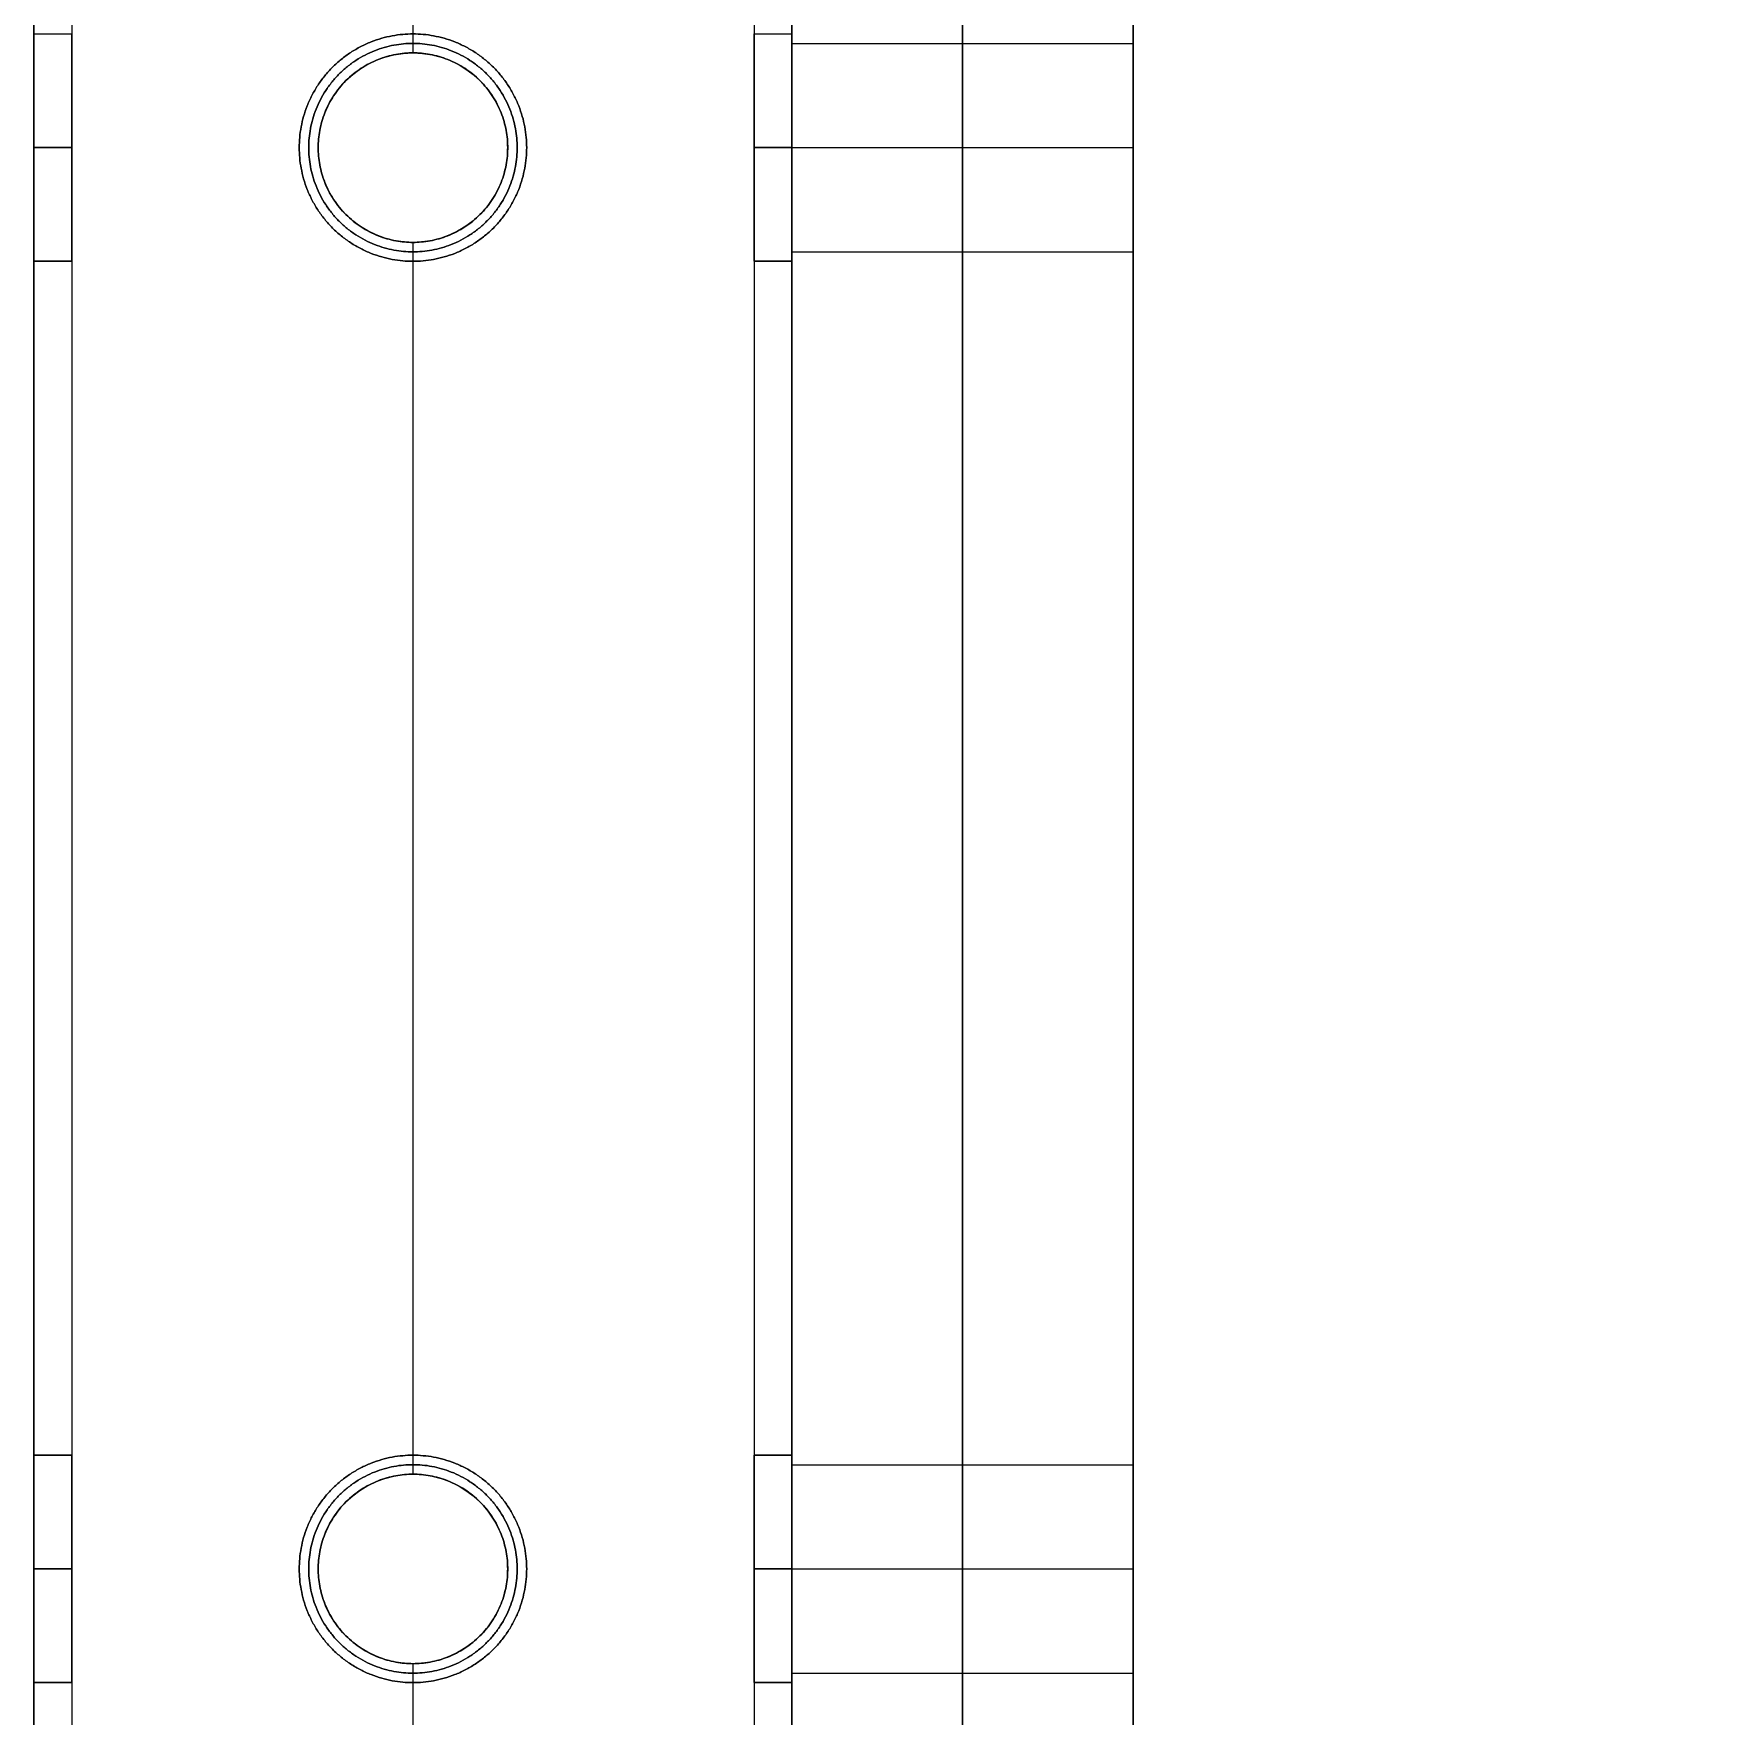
# Model space of a CAD drawing. Header units: millimetres. Extents: x -6529 to 809, y -8611 to 207.
# Drawn here: x -507 to -417.5, y -1020.9 to -932.1 of the extents above; entities that cross this region are included whole.
import ezdxf

# ---------------------------------------------------------------- set-up
doc = ezdxf.new("R2010")
doc.units = ezdxf.units.MM
doc.header["$MEASUREMENT"] = 0
doc.layers.add('platen', color=7, linetype='Continuous', true_color=0x007f00)
doc.layers.add('staal', color=5, linetype='Continuous', true_color=0x0000ff)

# ---------------------------------------------------------------- blocks, each defined once
blk = doc.blocks.new('plaat base')
at = {"layer": 'platen'}
for points in [[(58, -900), (58, -1079), (58, -1258)], [(58, -900, 18), (58, -1079, 18), (58, -1258, 18)], [(58, -900, 9), (58, -1079, 9), (58, -1258, 9)]]:
    blk.add_open_spline(points, degree=2, dxfattribs=at)
blk = doc.blocks.new('top plaat')
at = {"layer": 'platen'}
for p, q in [((20, -1100), (20, -1100, 18)), ((14.5, -1105.5), (14.5, -1105.5, 18)), ((25.5, -1105.5), (25.5, -1105.5, 18)), ((20, -1111), (20, -1111, 18)), ((20, -1175), (20, -1175, 18)), ((14.5, -1180.5), (14.5, -1180.5, 18)), ((25.5, -1180.5), (25.5, -1180.5, 18)), ((20, -1186), (20, -1186, 18))]:
    blk.add_line(p, q, dxfattribs=at)
for points in [[(0, 0), (0, -309), (0, -618), (0, -927), (0, -1236)], [(0, 0, 18), (0, -309, 18), (0, -618, 18), (0, -927, 18), (0, -1236, 18)], [(0, 0, 9), (0, -309, 9), (0, -618, 9), (0, -927, 9), (0, -1236, 9)]]:
    blk.add_open_spline(points, degree=2, knots=[4655.052018, 4655.052018, 4655.052018, 5274.345164, 5274.345164, 5893.638309, 5893.638309, 5893.638309], dxfattribs=at)
for points, knots in [([(25.5, -1105.5), (25.5, -1111), (20, -1111), (14.5, -1111), (14.5, -1105.5), (14.5, -1100), (20, -1100), (25.5, -1100), (25.5, -1105.5)], [-31.415927, -31.415927, -31.415927, -23.561945, -23.561945, -15.707963, -15.707963, -7.853982, -7.853982, 0, 0, 0]), ([(25.5, -1105.5, 18), (25.5, -1111, 18), (20, -1111, 18), (14.5, -1111, 18), (14.5, -1105.5, 18), (14.5, -1100, 18), (20, -1100, 18), (25.5, -1100, 18), (25.5, -1105.5, 18)], [-31.415927, -31.415927, -31.415927, -23.561945, -23.561945, -15.707963, -15.707963, -7.853982, -7.853982, 0, 0, 0]), ([(25.5, -1105.5, 9), (25.5, -1100, 9), (20, -1100, 9), (14.5, -1100, 9), (14.5, -1105.5, 9), (14.5, -1111, 9), (20, -1111, 9), (25.5, -1111, 9), (25.5, -1105.5, 9)], [0, 0, 0, 7.853982, 7.853982, 15.707963, 15.707963, 23.561945, 23.561945, 31.415927, 31.415927, 31.415927]), ([(25.5, -1180.5), (25.5, -1186), (20, -1186), (14.5, -1186), (14.5, -1180.5), (14.5, -1175), (20, -1175), (25.5, -1175), (25.5, -1180.5)], [-31.415927, -31.415927, -31.415927, -23.561945, -23.561945, -15.707963, -15.707963, -7.853982, -7.853982, 0, 0, 0]), ([(25.5, -1180.5, 18), (25.5, -1186, 18), (20, -1186, 18), (14.5, -1186, 18), (14.5, -1180.5, 18), (14.5, -1175, 18), (20, -1175, 18), (25.5, -1175, 18), (25.5, -1180.5, 18)], [-31.415927, -31.415927, -31.415927, -23.561945, -23.561945, -15.707963, -15.707963, -7.853982, -7.853982, 0, 0, 0]), ([(25.5, -1180.5, 9), (25.5, -1175, 9), (20, -1175, 9), (14.5, -1175, 9), (14.5, -1180.5, 9), (14.5, -1186, 9), (20, -1186, 9), (25.5, -1186, 9), (25.5, -1180.5, 9)], [0, 0, 0, 7.853982, 7.853982, 15.707963, 15.707963, 23.561945, 23.561945, 31.415927, 31.415927, 31.415927])]:
    blk.add_rational_spline(points, [1, 0.707106781187, 1, 0.707106781187, 1, 0.707106781187, 1, 0.707106781187, 1], degree=2, knots=knots, dxfattribs=at)
blk = doc.blocks.new('plaat laag')
at = {"layer": 'platen'}
for p, q in [((-3.769, -1139.994, -38), (14.231, -1140.053, -38)), ((-3.787, -1145.494, -43.5), (14.213, -1145.553, -43.5)), ((-3.787, -1145.494, -32.5), (14.213, -1145.553, -32.5)), ((-3.805, -1150.994, -38), (14.195, -1151.053, -38)), ((-4.017, -1214.993, -38), (13.983, -1215.053, -38)), ((-4.035, -1220.493, -43.5), (13.965, -1220.553, -43.5)), ((-4.035, -1220.493, -32.5), (13.965, -1220.553, -32.5)), ((-4.053, -1225.993, -38), (13.947, -1226.053, -38))]:
    blk.add_line(p, q, dxfattribs=at)
for points in [[(-0.192, -58, 300), (-2.175, -657.996, 300), (-4.159, -1257.993, 300)], [(17.808, -58.059, 300), (15.825, -658.056, 300), (13.841, -1258.053, 300)], [(-3.167, -957.995, 600), (-3.759, -1136.994, 600), (-4.351, -1315.993, 600)], [(-4.159, -1257.993, -58), (-3.663, -1107.994, -58), (-3.167, -957.995, -58)], [(5.833, -958.025, 600), (5.241, -1137.024, 600), (4.649, -1316.023, 600)], [(4.841, -1258.023, -58), (5.337, -1108.024, -58), (5.833, -958.025, -58)], [(14.833, -958.054, 600), (14.241, -1137.053, 600), (13.649, -1316.052, 600)], [(13.841, -1258.053, -58), (14.337, -1108.053, -58), (14.833, -958.054, -58)]]:
    blk.add_open_spline(points, degree=2, dxfattribs=at)
for points in [[(-3.787, -1145.494, -43.5), (-3.805, -1150.994, -43.5), (-3.805, -1150.994, -38), (-3.805, -1150.994, -32.5), (-3.787, -1145.494, -32.5), (-3.769, -1139.994, -32.5), (-3.769, -1139.994, -38), (-3.769, -1139.994, -43.5), (-3.787, -1145.494, -43.5)], [(14.213, -1145.553, -43.5), (14.195, -1151.053, -43.5), (14.195, -1151.053, -38), (14.195, -1151.053, -32.5), (14.213, -1145.553, -32.5), (14.231, -1140.053, -32.5), (14.231, -1140.053, -38), (14.231, -1140.053, -43.5), (14.213, -1145.553, -43.5)], [(-4.035, -1220.493, -43.5), (-4.053, -1225.993, -43.5), (-4.053, -1225.993, -38), (-4.053, -1225.993, -32.5), (-4.035, -1220.493, -32.5), (-4.017, -1214.993, -32.5), (-4.017, -1214.993, -38), (-4.017, -1214.993, -43.5), (-4.035, -1220.493, -43.5)], [(13.965, -1220.553, -43.5), (13.947, -1226.053, -43.5), (13.947, -1226.053, -38), (13.947, -1226.053, -32.5), (13.965, -1220.553, -32.5), (13.983, -1215.053, -32.5), (13.983, -1215.053, -38), (13.983, -1215.053, -43.5), (13.965, -1220.553, -43.5)]]:
    blk.add_rational_spline(points, [1, 0.707106781187, 1, 0.707106781187, 1, 0.707106781187, 1, 0.707106781187, 1], degree=2, knots=[-31.415927, -31.415927, -31.415927, -23.561945, -23.561945, -15.707963, -15.707963, -7.853982, -7.853982, 0, 0, 0], dxfattribs=at)

msp = doc.modelspace()

# ---------------------------------------------------------------- linework, layer by layer
at = {"layer": 'staal'}
for p, q in [((-506.974, -932.133, 20), (-504.974, -932.133, 20)), ((-486.974, -932.133, 38), (-486.974, -932.133, 40)), ((-486.974, -932.133), (-486.974, -932.133, 2)), ((-468.974, -932.133, 20), (-466.974, -932.133, 20)), ((-486.974, -933.133, 714), (-486.974, -933.133, 716)), ((-486.974, -933.133, 676), (-486.974, -933.133, 678)), ((-506.974, -938.133, 14), (-504.974, -938.133, 14)), ((-506.974, -938.133, 26), (-504.974, -938.133, 26)), ((-504.974, -938.133, 690), (-506.974, -938.133, 690)), ((-504.974, -938.133, 702), (-506.974, -938.133, 702)), ((-492.974, -938.133, 38), (-492.974, -938.133, 40)), ((-492.974, -938.133), (-492.974, -938.133, 2)), ((-491.974, -938.133, 714), (-491.974, -938.133, 716)), ((-491.974, -938.133, 676), (-491.974, -938.133, 678)), ((-481.974, -938.133, 676), (-481.974, -938.133, 678)), ((-481.974, -938.133, 714), (-481.974, -938.133, 716)), ((-480.974, -938.133, 38), (-480.974, -938.133, 40)), ((-480.974, -938.133), (-480.974, -938.133, 2)), ((-468.974, -938.133, 14), (-466.974, -938.133, 14)), ((-468.974, -938.133, 26), (-466.974, -938.133, 26)), ((-466.974, -938.133, 690), (-468.974, -938.133, 690)), ((-466.974, -938.133, 702), (-468.974, -938.133, 702)), ((-486.974, -943.133, 714), (-486.974, -943.133, 716)), ((-486.974, -943.133, 676), (-486.974, -943.133, 678)), ((-506.974, -944.133, 20), (-504.974, -944.133, 20)), ((-504.974, -944.133, 696), (-506.974, -944.133, 696)), ((-486.974, -944.133, 38), (-486.974, -944.133, 40)), ((-486.974, -944.133), (-486.974, -944.133, 2)), ((-468.974, -944.133, 20), (-466.974, -944.133, 20)), ((-466.974, -944.133, 696), (-468.974, -944.133, 696)), ((-506.974, -1007.133, 20), (-504.974, -1007.133, 20)), ((-504.974, -1007.133, 696), (-506.974, -1007.133, 696)), ((-486.974, -1007.133, 38), (-486.974, -1007.133, 40)), ((-486.974, -1007.133), (-486.974, -1007.133, 2)), ((-468.974, -1007.133, 20), (-466.974, -1007.133, 20)), ((-466.974, -1007.133, 696), (-468.974, -1007.133, 696)), ((-486.974, -1008.133, 714), (-486.974, -1008.133, 716)), ((-486.974, -1008.133, 676), (-486.974, -1008.133, 678)), ((-506.974, -1013.133, 14), (-504.974, -1013.133, 14)), ((-506.974, -1013.133, 26), (-504.974, -1013.133, 26)), ((-504.974, -1013.133, 690), (-506.974, -1013.133, 690)), ((-504.974, -1013.133, 702), (-506.974, -1013.133, 702)), ((-492.974, -1013.133, 38), (-492.974, -1013.133, 40)), ((-492.974, -1013.133), (-492.974, -1013.133, 2)), ((-491.974, -1013.133, 714), (-491.974, -1013.133, 716)), ((-491.974, -1013.133, 676), (-491.974, -1013.133, 678)), ((-481.974, -1013.133, 676), (-481.974, -1013.133, 678)), ((-481.974, -1013.133, 714), (-481.974, -1013.133, 716)), ((-480.974, -1013.133, 38), (-480.974, -1013.133, 40)), ((-480.974, -1013.133), (-480.974, -1013.133, 2)), ((-468.974, -1013.133, 14), (-466.974, -1013.133, 14)), ((-468.974, -1013.133, 26), (-466.974, -1013.133, 26)), ((-466.974, -1013.133, 690), (-468.974, -1013.133, 690)), ((-466.974, -1013.133, 702), (-468.974, -1013.133, 702)), ((-486.974, -1018.133, 714), (-486.974, -1018.133, 716)), ((-486.974, -1018.133, 676), (-486.974, -1018.133, 678)), ((-506.974, -1019.133, 20), (-504.974, -1019.133, 20)), ((-504.974, -1019.133, 696), (-506.974, -1019.133, 696)), ((-486.974, -1019.133, 38), (-486.974, -1019.133, 40)), ((-486.974, -1019.133), (-486.974, -1019.133, 2)), ((-468.974, -1019.133, 20), (-466.974, -1019.133, 20)), ((-466.974, -1019.133, 696), (-468.974, -1019.133, 696))]:
    msp.add_line(p, q, dxfattribs=at)
for points in [[(-506.974, 207.367), (809.026, 207.367), (809.026, -1108.633), (-506.974, -1108.633)], [(-466.974, 167.367), (769.026, 167.367), (769.026, -1068.633), (-466.974, -1068.633)]]:
    msp.add_lwpolyline(points, close=True, dxfattribs=at)
for centre in [(-486.974, -938.133, 676), (-486.974, -938.133, 715), (-486.974, -938.133, 677), (-486.974, -1013.133, 676), (-486.974, -1013.133, 715), (-486.974, -1013.133, 677)]:
    msp.add_circle(centre, 5, dxfattribs=at)
for points in [[(-506.974, 207.367), (-506.974, -450.633), (-506.974, -1108.633)], [(-506.974, 207.367, 40), (-506.974, -450.633, 40), (-506.974, -1108.633, 40)], [(-506.974, 207.367, 676), (-506.974, -450.633, 676), (-506.974, -1108.633, 676)], [(-506.974, 207.367, 716), (-506.974, -450.633, 716), (-506.974, -1108.633, 716)], [(-504.974, 205.367, 38), (-504.974, -450.633, 38), (-504.974, -1106.633, 38)], [(-504.974, 205.367, 2), (-504.974, -450.633, 2), (-504.974, -1106.633, 2)], [(-504.974, 205.367, 714), (-504.974, -450.633, 714), (-504.974, -1106.633, 714)], [(-504.974, 205.367, 678), (-504.974, -450.633, 678), (-504.974, -1106.633, 678)], [(-468.974, 169.367, 38), (-468.974, -450.633, 38), (-468.974, -1070.633, 38)], [(-468.974, 169.367, 2), (-468.974, -450.633, 2), (-468.974, -1070.633, 2)], [(-468.974, 169.367, 714), (-468.974, -450.633, 714), (-468.974, -1070.633, 714)], [(-468.974, 169.367, 678), (-468.974, -450.633, 678), (-468.974, -1070.633, 678)], [(-466.974, 167.367), (-466.974, -450.633), (-466.974, -1068.633)], [(-466.974, 167.367, 40), (-466.974, -450.633, 40), (-466.974, -1068.633, 40)], [(-466.974, 167.367, 676), (-466.974, -450.633, 676), (-466.974, -1068.633, 676)], [(-466.974, 167.367, 716), (-466.974, -450.633, 716), (-466.974, -1068.633, 716)], [(-486.974, -868.133, 716), (-486.974, -900.633, 716), (-486.974, -933.133, 716)], [(-486.974, -868.133, 714), (-486.974, -900.633, 714), (-486.974, -933.133, 714)], [(-486.974, -868.133, 678), (-486.974, -900.633, 678), (-486.974, -933.133, 678)], [(-486.974, -868.133, 676), (-486.974, -900.633, 676), (-486.974, -933.133, 676)], [(-504.974, -869.133, 20), (-504.974, -900.633, 20), (-504.974, -932.133, 20)], [(-468.974, -869.133, 20), (-468.974, -900.633, 20), (-468.974, -932.133, 20)], [(-466.974, -869.133, 20), (-466.974, -900.633, 20), (-466.974, -932.133, 20)], [(-486.974, -943.133, 716), (-486.974, -975.633, 716), (-486.974, -1008.133, 716)], [(-486.974, -943.133, 714), (-486.974, -975.633, 714), (-486.974, -1008.133, 714)], [(-486.974, -943.133, 678), (-486.974, -975.633, 678), (-486.974, -1008.133, 678)], [(-486.974, -943.133, 676), (-486.974, -975.633, 676), (-486.974, -1008.133, 676)], [(-506.974, -944.133, 20), (-506.974, -975.633, 20), (-506.974, -1007.133, 20)], [(-506.974, -944.133, 696), (-506.974, -975.633, 696), (-506.974, -1007.133, 696)], [(-504.974, -944.133, 20), (-504.974, -975.633, 20), (-504.974, -1007.133, 20)], [(-504.974, -944.133, 696), (-504.974, -975.633, 696), (-504.974, -1007.133, 696)], [(-486.974, -944.133, 40), (-486.974, -975.633, 40), (-486.974, -1007.133, 40)], [(-486.974, -944.133, 38), (-486.974, -975.633, 38), (-486.974, -1007.133, 38)], [(-486.974, -944.133, 2), (-486.974, -975.633, 2), (-486.974, -1007.133, 2)], [(-486.974, -944.133), (-486.974, -975.633), (-486.974, -1007.133)], [(-468.974, -944.133, 20), (-468.974, -975.633, 20), (-468.974, -1007.133, 20)], [(-468.974, -944.133, 696), (-468.974, -975.633, 696), (-468.974, -1007.133, 696)], [(-466.974, -944.133, 20), (-466.974, -975.633, 20), (-466.974, -1007.133, 20)], [(-466.974, -944.133, 696), (-466.974, -975.633, 696), (-466.974, -1007.133, 696)], [(-486.974, -1018.133, 716), (-486.974, -1053.383, 716), (-486.974, -1088.633, 716)], [(-486.974, -1018.133, 714), (-486.974, -1053.383, 714), (-486.974, -1088.633, 714)], [(-486.974, -1018.133, 678), (-486.974, -1053.383, 678), (-486.974, -1088.633, 678)], [(-486.974, -1018.133, 676), (-486.974, -1053.383, 676), (-486.974, -1088.633, 676)], [(-506.974, -1019.133, 20), (-506.974, -1063.883, 20), (-506.974, -1108.633, 20)], [(-506.974, -1019.133, 696), (-506.974, -1063.883, 696), (-506.974, -1108.633, 696)], [(-504.974, -1019.133, 20), (-504.974, -1062.883, 20), (-504.974, -1106.633, 20)], [(-504.974, -1019.133, 696), (-504.974, -1062.883, 696), (-504.974, -1106.633, 696)], [(-486.974, -1019.133, 40), (-486.974, -1053.883, 40), (-486.974, -1088.633, 40)], [(-486.974, -1019.133, 38), (-486.974, -1053.883, 38), (-486.974, -1088.633, 38)], [(-486.974, -1019.133, 2), (-486.974, -1053.883, 2), (-486.974, -1088.633, 2)], [(-486.974, -1019.133), (-486.974, -1053.883), (-486.974, -1088.633)], [(-468.974, -1019.133, 20), (-468.974, -1044.883, 20), (-468.974, -1070.633, 20)], [(-468.974, -1019.133, 696), (-468.974, -1044.883, 696), (-468.974, -1070.633, 696)], [(-466.974, -1019.133, 20), (-466.974, -1043.883, 20), (-466.974, -1068.633, 20)], [(-466.974, -1019.133, 696), (-466.974, -1043.883, 696), (-466.974, -1068.633, 696)]]:
    msp.add_open_spline(points, degree=2, dxfattribs=at)
for points, knots in [([(-506.974, -938.133, 14), (-506.974, -932.133, 14), (-506.974, -932.133, 20), (-506.974, -932.133, 26), (-506.974, -938.133, 26), (-506.974, -944.133, 26), (-506.974, -944.133, 20), (-506.974, -944.133, 14), (-506.974, -938.133, 14)], [0, 0, 0, 7.853982, 7.853982, 15.707963, 15.707963, 23.561945, 23.561945, 31.415927, 31.415927, 31.415927]), ([(-506.974, -938.133, 690), (-506.974, -932.133, 690), (-506.974, -932.133, 696), (-506.974, -932.133, 702), (-506.974, -938.133, 702), (-506.974, -944.133, 702), (-506.974, -944.133, 696), (-506.974, -944.133, 690), (-506.974, -938.133, 690)], [0, 0, 0, 7.853982, 7.853982, 15.707963, 15.707963, 23.561945, 23.561945, 31.415927, 31.415927, 31.415927]), ([(-504.974, -938.133, 14), (-504.974, -944.133, 14), (-504.974, -944.133, 20), (-504.974, -944.133, 26), (-504.974, -938.133, 26), (-504.974, -932.133, 26), (-504.974, -932.133, 20), (-504.974, -932.133, 14), (-504.974, -938.133, 14)], [-31.415927, -31.415927, -31.415927, -23.561945, -23.561945, -15.707963, -15.707963, -7.853982, -7.853982, 0, 0, 0]), ([(-504.974, -938.133, 690), (-504.974, -944.133, 690), (-504.974, -944.133, 696), (-504.974, -944.133, 702), (-504.974, -938.133, 702), (-504.974, -932.133, 702), (-504.974, -932.133, 696), (-504.974, -932.133, 690), (-504.974, -938.133, 690)], [-31.415927, -31.415927, -31.415927, -23.561945, -23.561945, -15.707963, -15.707963, -7.853982, -7.853982, 0, 0, 0]), ([(-480.974, -938.133, 40), (-480.974, -944.133, 40), (-486.974, -944.133, 40), (-492.974, -944.133, 40), (-492.974, -938.133, 40), (-492.974, -932.133, 40), (-486.974, -932.133, 40), (-480.974, -932.133, 40), (-480.974, -938.133, 40)], [-31.415927, -31.415927, -31.415927, -23.561945, -23.561945, -15.707963, -15.707963, -7.853982, -7.853982, 0, 0, 0]), ([(-480.974, -938.133, 38), (-480.974, -932.133, 38), (-486.974, -932.133, 38), (-492.974, -932.133, 38), (-492.974, -938.133, 38), (-492.974, -944.133, 38), (-486.974, -944.133, 38), (-480.974, -944.133, 38), (-480.974, -938.133, 38)], [0, 0, 0, 7.853982, 7.853982, 15.707963, 15.707963, 23.561945, 23.561945, 31.415927, 31.415927, 31.415927]), ([(-480.974, -938.133, 2), (-480.974, -944.133, 2), (-486.974, -944.133, 2), (-492.974, -944.133, 2), (-492.974, -938.133, 2), (-492.974, -932.133, 2), (-486.974, -932.133, 2), (-480.974, -932.133, 2), (-480.974, -938.133, 2)], [-31.415927, -31.415927, -31.415927, -23.561945, -23.561945, -15.707963, -15.707963, -7.853982, -7.853982, 0, 0, 0]), ([(-480.974, -938.133), (-480.974, -932.133), (-486.974, -932.133), (-492.974, -932.133), (-492.974, -938.133), (-492.974, -944.133), (-486.974, -944.133), (-480.974, -944.133), (-480.974, -938.133)], [0, 0, 0, 7.853982, 7.853982, 15.707963, 15.707963, 23.561945, 23.561945, 31.415927, 31.415927, 31.415927]), ([(-468.974, -938.133, 14), (-468.974, -932.133, 14), (-468.974, -932.133, 20), (-468.974, -932.133, 26), (-468.974, -938.133, 26), (-468.974, -944.133, 26), (-468.974, -944.133, 20), (-468.974, -944.133, 14), (-468.974, -938.133, 14)], [0, 0, 0, 7.853982, 7.853982, 15.707963, 15.707963, 23.561945, 23.561945, 31.415927, 31.415927, 31.415927]), ([(-468.974, -938.133, 690), (-468.974, -932.133, 690), (-468.974, -932.133, 696), (-468.974, -932.133, 702), (-468.974, -938.133, 702), (-468.974, -944.133, 702), (-468.974, -944.133, 696), (-468.974, -944.133, 690), (-468.974, -938.133, 690)], [0, 0, 0, 7.853982, 7.853982, 15.707963, 15.707963, 23.561945, 23.561945, 31.415927, 31.415927, 31.415927]), ([(-466.974, -938.133, 14), (-466.974, -944.133, 14), (-466.974, -944.133, 20), (-466.974, -944.133, 26), (-466.974, -938.133, 26), (-466.974, -932.133, 26), (-466.974, -932.133, 20), (-466.974, -932.133, 14), (-466.974, -938.133, 14)], [-31.415927, -31.415927, -31.415927, -23.561945, -23.561945, -15.707963, -15.707963, -7.853982, -7.853982, 0, 0, 0]), ([(-466.974, -938.133, 690), (-466.974, -944.133, 690), (-466.974, -944.133, 696), (-466.974, -944.133, 702), (-466.974, -938.133, 702), (-466.974, -932.133, 702), (-466.974, -932.133, 696), (-466.974, -932.133, 690), (-466.974, -938.133, 690)], [-31.415927, -31.415927, -31.415927, -23.561945, -23.561945, -15.707963, -15.707963, -7.853982, -7.853982, 0, 0, 0]), ([(-481.974, -938.133, 716), (-481.974, -943.133, 716), (-486.974, -943.133, 716), (-491.974, -943.133, 716), (-491.974, -938.133, 716), (-491.974, -933.133, 716), (-486.974, -933.133, 716), (-481.974, -933.133, 716), (-481.974, -938.133, 716)], [-31.415927, -31.415927, -31.415927, -23.561945, -23.561945, -15.707963, -15.707963, -7.853982, -7.853982, 0, 0, 0]), ([(-481.974, -938.133, 714), (-481.974, -933.133, 714), (-486.974, -933.133, 714), (-491.974, -933.133, 714), (-491.974, -938.133, 714), (-491.974, -943.133, 714), (-486.974, -943.133, 714), (-481.974, -943.133, 714), (-481.974, -938.133, 714)], [0, 0, 0, 7.853982, 7.853982, 15.707963, 15.707963, 23.561945, 23.561945, 31.415927, 31.415927, 31.415927]), ([(-481.974, -938.133, 678), (-481.974, -943.133, 678), (-486.974, -943.133, 678), (-491.974, -943.133, 678), (-491.974, -938.133, 678), (-491.974, -933.133, 678), (-486.974, -933.133, 678), (-481.974, -933.133, 678), (-481.974, -938.133, 678)], [-31.415927, -31.415927, -31.415927, -23.561945, -23.561945, -15.707963, -15.707963, -7.853982, -7.853982, 0, 0, 0]), ([(-506.974, -1013.133, 14), (-506.974, -1007.133, 14), (-506.974, -1007.133, 20), (-506.974, -1007.133, 26), (-506.974, -1013.133, 26), (-506.974, -1019.133, 26), (-506.974, -1019.133, 20), (-506.974, -1019.133, 14), (-506.974, -1013.133, 14)], [0, 0, 0, 7.853982, 7.853982, 15.707963, 15.707963, 23.561945, 23.561945, 31.415927, 31.415927, 31.415927]), ([(-506.974, -1013.133, 690), (-506.974, -1007.133, 690), (-506.974, -1007.133, 696), (-506.974, -1007.133, 702), (-506.974, -1013.133, 702), (-506.974, -1019.133, 702), (-506.974, -1019.133, 696), (-506.974, -1019.133, 690), (-506.974, -1013.133, 690)], [0, 0, 0, 7.853982, 7.853982, 15.707963, 15.707963, 23.561945, 23.561945, 31.415927, 31.415927, 31.415927]), ([(-504.974, -1013.133, 14), (-504.974, -1019.133, 14), (-504.974, -1019.133, 20), (-504.974, -1019.133, 26), (-504.974, -1013.133, 26), (-504.974, -1007.133, 26), (-504.974, -1007.133, 20), (-504.974, -1007.133, 14), (-504.974, -1013.133, 14)], [-31.415927, -31.415927, -31.415927, -23.561945, -23.561945, -15.707963, -15.707963, -7.853982, -7.853982, 0, 0, 0]), ([(-504.974, -1013.133, 690), (-504.974, -1019.133, 690), (-504.974, -1019.133, 696), (-504.974, -1019.133, 702), (-504.974, -1013.133, 702), (-504.974, -1007.133, 702), (-504.974, -1007.133, 696), (-504.974, -1007.133, 690), (-504.974, -1013.133, 690)], [-31.415927, -31.415927, -31.415927, -23.561945, -23.561945, -15.707963, -15.707963, -7.853982, -7.853982, 0, 0, 0]), ([(-480.974, -1013.133, 40), (-480.974, -1019.133, 40), (-486.974, -1019.133, 40), (-492.974, -1019.133, 40), (-492.974, -1013.133, 40), (-492.974, -1007.133, 40), (-486.974, -1007.133, 40), (-480.974, -1007.133, 40), (-480.974, -1013.133, 40)], [-31.415927, -31.415927, -31.415927, -23.561945, -23.561945, -15.707963, -15.707963, -7.853982, -7.853982, 0, 0, 0]), ([(-480.974, -1013.133, 38), (-480.974, -1007.133, 38), (-486.974, -1007.133, 38), (-492.974, -1007.133, 38), (-492.974, -1013.133, 38), (-492.974, -1019.133, 38), (-486.974, -1019.133, 38), (-480.974, -1019.133, 38), (-480.974, -1013.133, 38)], [0, 0, 0, 7.853982, 7.853982, 15.707963, 15.707963, 23.561945, 23.561945, 31.415927, 31.415927, 31.415927]), ([(-480.974, -1013.133, 2), (-480.974, -1019.133, 2), (-486.974, -1019.133, 2), (-492.974, -1019.133, 2), (-492.974, -1013.133, 2), (-492.974, -1007.133, 2), (-486.974, -1007.133, 2), (-480.974, -1007.133, 2), (-480.974, -1013.133, 2)], [-31.415927, -31.415927, -31.415927, -23.561945, -23.561945, -15.707963, -15.707963, -7.853982, -7.853982, 0, 0, 0]), ([(-480.974, -1013.133), (-480.974, -1007.133), (-486.974, -1007.133), (-492.974, -1007.133), (-492.974, -1013.133), (-492.974, -1019.133), (-486.974, -1019.133), (-480.974, -1019.133), (-480.974, -1013.133)], [0, 0, 0, 7.853982, 7.853982, 15.707963, 15.707963, 23.561945, 23.561945, 31.415927, 31.415927, 31.415927]), ([(-468.974, -1013.133, 14), (-468.974, -1007.133, 14), (-468.974, -1007.133, 20), (-468.974, -1007.133, 26), (-468.974, -1013.133, 26), (-468.974, -1019.133, 26), (-468.974, -1019.133, 20), (-468.974, -1019.133, 14), (-468.974, -1013.133, 14)], [0, 0, 0, 7.853982, 7.853982, 15.707963, 15.707963, 23.561945, 23.561945, 31.415927, 31.415927, 31.415927]), ([(-468.974, -1013.133, 690), (-468.974, -1007.133, 690), (-468.974, -1007.133, 696), (-468.974, -1007.133, 702), (-468.974, -1013.133, 702), (-468.974, -1019.133, 702), (-468.974, -1019.133, 696), (-468.974, -1019.133, 690), (-468.974, -1013.133, 690)], [0, 0, 0, 7.853982, 7.853982, 15.707963, 15.707963, 23.561945, 23.561945, 31.415927, 31.415927, 31.415927]), ([(-466.974, -1013.133, 14), (-466.974, -1019.133, 14), (-466.974, -1019.133, 20), (-466.974, -1019.133, 26), (-466.974, -1013.133, 26), (-466.974, -1007.133, 26), (-466.974, -1007.133, 20), (-466.974, -1007.133, 14), (-466.974, -1013.133, 14)], [-31.415927, -31.415927, -31.415927, -23.561945, -23.561945, -15.707963, -15.707963, -7.853982, -7.853982, 0, 0, 0]), ([(-466.974, -1013.133, 690), (-466.974, -1019.133, 690), (-466.974, -1019.133, 696), (-466.974, -1019.133, 702), (-466.974, -1013.133, 702), (-466.974, -1007.133, 702), (-466.974, -1007.133, 696), (-466.974, -1007.133, 690), (-466.974, -1013.133, 690)], [-31.415927, -31.415927, -31.415927, -23.561945, -23.561945, -15.707963, -15.707963, -7.853982, -7.853982, 0, 0, 0]), ([(-481.974, -1013.133, 716), (-481.974, -1018.133, 716), (-486.974, -1018.133, 716), (-491.974, -1018.133, 716), (-491.974, -1013.133, 716), (-491.974, -1008.133, 716), (-486.974, -1008.133, 716), (-481.974, -1008.133, 716), (-481.974, -1013.133, 716)], [-31.415927, -31.415927, -31.415927, -23.561945, -23.561945, -15.707963, -15.707963, -7.853982, -7.853982, 0, 0, 0]), ([(-481.974, -1013.133, 714), (-481.974, -1008.133, 714), (-486.974, -1008.133, 714), (-491.974, -1008.133, 714), (-491.974, -1013.133, 714), (-491.974, -1018.133, 714), (-486.974, -1018.133, 714), (-481.974, -1018.133, 714), (-481.974, -1013.133, 714)], [0, 0, 0, 7.853982, 7.853982, 15.707963, 15.707963, 23.561945, 23.561945, 31.415927, 31.415927, 31.415927]), ([(-481.974, -1013.133, 678), (-481.974, -1018.133, 678), (-486.974, -1018.133, 678), (-491.974, -1018.133, 678), (-491.974, -1013.133, 678), (-491.974, -1008.133, 678), (-486.974, -1008.133, 678), (-481.974, -1008.133, 678), (-481.974, -1013.133, 678)], [-31.415927, -31.415927, -31.415927, -23.561945, -23.561945, -15.707963, -15.707963, -7.853982, -7.853982, 0, 0, 0])]:
    msp.add_rational_spline(points, [1, 0.707106781187, 1, 0.707106781187, 1, 0.707106781187, 1, 0.707106781187, 1], degree=2, knots=knots, dxfattribs=at)

# ---------------------------------------------------------------- block references
at = {"layer": 'platen'}
for name, p in [('plaat base', (-506.974, 149.367, 40)), ('top plaat', (-506.974, 167.367, 716))]:
    msp.add_blockref(name, p, dxfattribs=at)
at = {"layer": 'platen', "rotation": 0.1894193054011234}
msp.add_blockref('plaat laag', (-466.974, 207.367, 58), dxfattribs=at)

doc.saveas('drawing.dxf')
